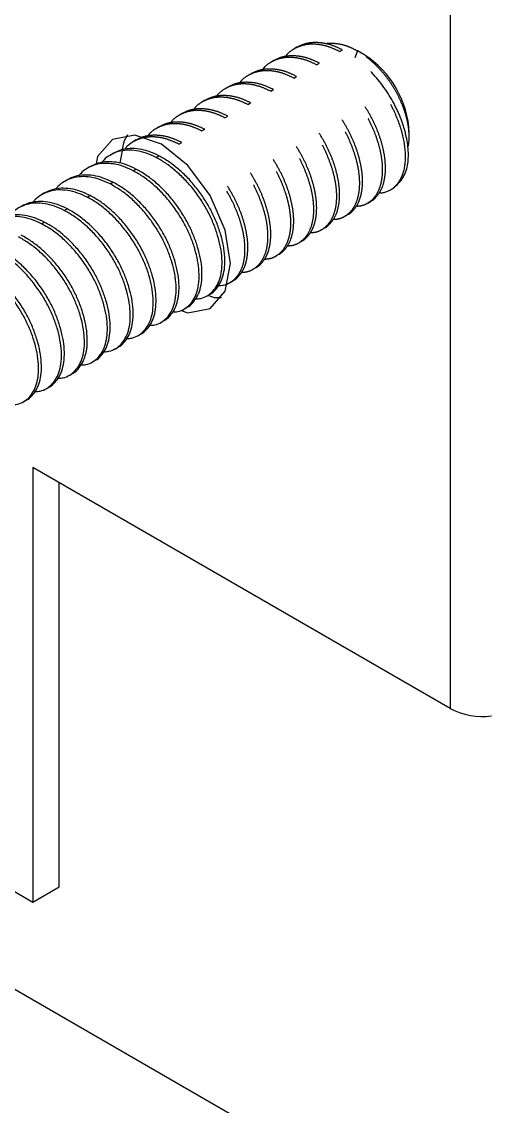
# Model space of a CAD drawing. Extents: x 0 to 11.1, y -12.5 to 0.1.
# Drawn here: x 6.105 to 6.555, y -7.981 to -6.936 of the extents above; entities that cross this region are included whole.
import ezdxf

# ---------------------------------------------------------------- set-up
doc = ezdxf.new("R2010")
doc.units = 0
doc.header["$LTSCALE"] = 0.5
doc.header["$MEASUREMENT"] = 0
doc.linetypes.add('HIDDEN', pattern=[0.375, 0.25, -0.125])
doc.layers.add('Hardware', color=242, linetype='CONTINUOUS')
doc.layers.add('Mounting', color=4, linetype='CONTINUOUS')

msp = doc.modelspace()

# ---------------------------------------------------------------- linework, layer by layer
at = {"layer": 'Hardware', "linetype": 'HIDDEN', "lineweight": 25, "ltscale": 0.5, "transparency": 16777216}
for p, q in [((6.3706, -6.961), (6.3679, -6.9626)), ((6.4116, -6.965), (6.4144, -6.9635)), ((6.429, -6.9645), (6.4264, -6.9711)), ((6.4351, -6.9681), (6.429, -6.9645)), ((6.3485, -6.9738), (6.3458, -6.9754)), ((6.3895, -6.9778), (6.3923, -6.9762)), ((6.3264, -6.9865), (6.3237, -6.9881)), ((6.3675, -6.9906), (6.3702, -6.989)), ((6.3043, -6.9993), (6.3016, -7.0009)), ((6.3454, -7.0033), (6.3481, -7.0017)), ((6.2822, -7.012), (6.2795, -7.0136)), ((6.3233, -7.0161), (6.326, -7.0145)), ((6.2601, -7.0248), (6.2574, -7.0264)), ((6.3012, -7.0288), (6.3039, -7.0272)), ((6.238, -7.0375), (6.2353, -7.0391)), ((6.2791, -7.0416), (6.2818, -7.04)), ((6.4788, -7.0466), (6.4788, -7.0436)), ((6.4509, -7.1013), (6.4497, -7.1012)), ((6.4609, -7.0983), (6.4618, -7.0977)), ((6.4388, -7.111), (6.4416, -7.1094)), ((6.4167, -7.1238), (6.4195, -7.1222)), ((6.3946, -7.1365), (6.3974, -7.1349)), ((6.3725, -7.1493), (6.3753, -7.1477)), ((6.3504, -7.162), (6.3532, -7.1604)), ((6.3062, -7.1875), (6.309, -7.186))]:
    msp.add_line(p, q, dxfattribs=at)
at = {"layer": 'Hardware', "linetype": 'Continuous', "lineweight": 25, "transparency": 16777216}
for p, q in [((6.2159, -7.0503), (6.2132, -7.0519)), ((6.257, -7.0543), (6.2597, -7.0527)), ((6.1938, -7.0631), (6.1911, -7.0646)), ((6.2349, -7.0671), (6.2376, -7.0655)), ((6.1717, -7.0758), (6.169, -7.0774)), ((6.2128, -7.0799), (6.2155, -7.0783)), ((6.1496, -7.0886), (6.1469, -7.0902)), ((6.1907, -7.0926), (6.1934, -7.091)), ((6.1275, -7.1013), (6.1248, -7.1029)), ((6.1686, -7.1054), (6.1713, -7.1038)), ((6.1465, -7.1181), (6.1492, -7.1165)), ((6.1244, -7.1309), (6.1271, -7.1293)), ((6.3283, -7.1748), (6.3311, -7.1732)), ((6.2841, -7.2003), (6.2869, -7.1987)), ((6.262, -7.2131), (6.2648, -7.2115)), ((6.2399, -7.2258), (6.2427, -7.2242)), ((6.2178, -7.2386), (6.2206, -7.237)), ((6.1957, -7.2513), (6.1985, -7.2497)), ((6.1736, -7.2641), (6.1764, -7.2625)), ((6.1515, -7.2768), (6.1543, -7.2752)), ((6.1294, -7.2896), (6.1322, -7.288)), ((6.1073, -7.3024), (6.1101, -7.3008))]:
    msp.add_line(p, q, dxfattribs=at)
at = {"layer": 'Hardware', "linetype": 'HIDDEN', "lineweight": 25, "ltscale": 0.5, "transparency": 16777216}
for centre, radius, start, end in [((6.3847, -7.0476), 0.0942, 2.3969, 57.5977), ((6.4433, -7.0687), 0.0344, 302.4334, 350.1293)]:
    msp.add_arc(centre, radius, start, end, dxfattribs=at)
for points, knots in [([(6.4144, -6.9635), (6.4113, -6.962), (6.405, -6.959), (6.3955, -6.9567), (6.3864, -6.9562), (6.3779, -6.9575), (6.373, -6.9599), (6.3706, -6.961)], [0, 0, 0, 0, 0.194506, 0.394769, 0.598478, 0.803067, 1, 1, 1, 1]), ([(6.3978, -6.9576), (6.3978, -6.9576), (6.4002, -6.9568), (6.4058, -6.9569), (6.4138, -6.958), (6.4216, -6.9606), (6.4265, -6.9632), (6.429, -6.9645)], [0, 0, 0, 0, 0.003153, 0.276685, 0.550218, 0.775109, 1, 1, 1, 1]), ([(6.4116, -6.965), (6.4085, -6.9636), (6.4022, -6.9606), (6.3928, -6.9583), (6.3836, -6.9578), (6.3751, -6.9591), (6.3676, -6.9625), (6.3623, -6.9662), (6.3599, -6.9692), (6.3593, -6.9701)], [0, 0, 0, 0, 0.151926, 0.308348, 0.467462, 0.627264, 0.785696, 0.940807, 1, 1, 1, 1]), ([(6.4509, -7.1013), (6.4559, -7.1009), (6.4604, -7.099), (6.4677, -7.0931), (6.4704, -7.0891), (6.4743, -7.0789), (6.4753, -7.0726), (6.4752, -7.0587), (6.474, -7.051), (6.4709, -7.0394), (6.4696, -7.0355), (6.4666, -7.0278), (6.465, -7.024), (6.4594, -7.0126), (6.4546, -7.0049), (6.4436, -6.9906), (6.4374, -6.9839), (6.4246, -6.9728), (6.418, -6.9683), (6.4116, -6.965)], [0, 0, 0, 0, 0.125, 0.125, 0.25, 0.25, 0.375, 0.375, 0.5, 0.5, 0.5625, 0.5625, 0.625, 0.625, 0.75, 0.75, 0.875, 0.875, 1, 1, 1, 1]), ([(6.4772, -7.0746), (6.4787, -7.0662), (6.4781, -7.0559), (6.4743, -7.0398), (6.4726, -7.0344), (6.4684, -7.0238), (6.466, -7.0186), (6.4573, -7.0028), (6.4496, -6.9923), (6.4325, -6.9749), (6.4232, -6.968), (6.4144, -6.9635)], [0, 0, 0, 0, 0.25, 0.25, 0.375, 0.375, 0.5, 0.5, 0.75, 0.75, 1, 1, 1, 1]), ([(6.4775, -7.0571), (6.4777, -7.0565), (6.4786, -7.0536), (6.4789, -7.0473), (6.4784, -7.0385), (6.4765, -7.029), (6.4734, -7.0191), (6.4691, -7.0092), (6.4638, -6.9995), (6.4573, -6.99), (6.45, -6.9813), (6.4419, -6.9736), (6.4349, -6.9681), (6.4305, -6.9654), (6.429, -6.9645)], [0, 0, 0, 0, 0.024554, 0.114097, 0.206237, 0.29578, 0.38792, 0.477445, 0.569337, 0.662891, 0.759127, 0.853179, 0.949958, 1, 1, 1, 1]), ([(6.3895, -6.9778), (6.3864, -6.9763), (6.3801, -6.9734), (6.3707, -6.9711), (6.3615, -6.9705), (6.353, -6.9719), (6.3455, -6.9752), (6.3402, -6.9789), (6.3378, -6.982), (6.3372, -6.9828)], [0, 0, 0, 0, 0.151926, 0.308348, 0.467462, 0.627264, 0.785696, 0.940807, 1, 1, 1, 1]), ([(6.3923, -6.9762), (6.3892, -6.9748), (6.3829, -6.9718), (6.3734, -6.9695), (6.3643, -6.969), (6.3558, -6.9702), (6.3509, -6.9726), (6.3485, -6.9738)], [0, 0, 0, 0, 0.194506, 0.394769, 0.598478, 0.803067, 1, 1, 1, 1]), ([(6.4277, -7.1139), (6.4293, -7.1139), (6.4335, -7.1137), (6.4391, -7.1112), (6.4444, -7.107), (6.4486, -7.1011), (6.4515, -7.0938), (6.4531, -7.0851), (6.4533, -7.0752), (6.452, -7.0644), (6.4492, -7.0532), (6.4452, -7.0419), (6.4401, -7.0306), (6.4337, -7.0196), (6.4261, -7.009), (6.4176, -6.9991), (6.4084, -6.9904), (6.399, -6.9831), (6.3927, -6.9796), (6.3895, -6.9778)], [0, 0, 0, 0, 0.040713, 0.101572, 0.161156, 0.219063, 0.278069, 0.338583, 0.39988, 0.461177, 0.52169, 0.580697, 0.638603, 0.698187, 0.759046, 0.820431, 0.881553, 0.94164, 1, 1, 1, 1]), ([(6.4415, -7.1094), (6.4416, -7.1094), (6.4438, -7.1085), (6.4471, -7.1052), (6.4514, -7.0995), (6.4543, -7.0922), (6.4559, -7.0835), (6.4561, -7.0736), (6.4547, -7.0628), (6.452, -7.0516), (6.448, -7.0403), (6.4428, -7.029), (6.4364, -7.018), (6.4289, -7.0074), (6.4203, -6.9975), (6.4112, -6.9888), (6.4018, -6.9815), (6.3954, -6.978), (6.3923, -6.9762)], [0, 0, 0, 0, 0.001968, 0.068157, 0.132484, 0.198032, 0.265254, 0.333347, 0.40144, 0.468662, 0.53421, 0.598537, 0.664726, 0.732333, 0.800523, 0.868421, 0.93517, 1, 1, 1, 1]), ([(6.3675, -6.9906), (6.3643, -6.9891), (6.358, -6.9861), (6.3486, -6.9838), (6.3394, -6.9833), (6.3309, -6.9847), (6.3234, -6.988), (6.3181, -6.9917), (6.3157, -6.9948), (6.3151, -6.9956)], [0, 0, 0, 0, 0.151926, 0.308348, 0.467462, 0.627264, 0.785696, 0.940807, 1, 1, 1, 1]), ([(6.3702, -6.989), (6.3671, -6.9875), (6.3608, -6.9845), (6.3513, -6.9822), (6.3422, -6.9817), (6.3337, -6.983), (6.3288, -6.9854), (6.3264, -6.9865)], [0, 0, 0, 0, 0.194506, 0.394769, 0.598478, 0.803067, 1, 1, 1, 1]), ([(6.3454, -7.0033), (6.3422, -7.0019), (6.3359, -6.9989), (6.3265, -6.9966), (6.3173, -6.996), (6.3088, -6.9974), (6.3013, -7.0007), (6.296, -7.0044), (6.2936, -7.0075), (6.293, -7.0084)], [0, 0, 0, 0, 0.151926, 0.308348, 0.467462, 0.627264, 0.785696, 0.940807, 1, 1, 1, 1]), ([(6.3481, -7.0017), (6.345, -7.0003), (6.3387, -6.9973), (6.3292, -6.995), (6.3201, -6.9945), (6.3116, -6.9957), (6.3067, -6.9981), (6.3043, -6.9993)], [0, 0, 0, 0, 0.194506, 0.394769, 0.598478, 0.803067, 1, 1, 1, 1]), ([(6.4056, -7.1267), (6.4072, -7.1266), (6.4114, -7.1264), (6.417, -7.1239), (6.4223, -7.1197), (6.4265, -7.1139), (6.4294, -7.1066), (6.4311, -7.0979), (6.4312, -7.0879), (6.4299, -7.0772), (6.4271, -7.0659), (6.4231, -7.0546), (6.418, -7.0434), (6.4116, -7.0324), (6.404, -7.0217), (6.3955, -7.0118), (6.3863, -7.0032), (6.3769, -6.9959), (6.3706, -6.9923), (6.3675, -6.9906)], [0, 0, 0, 0, 0.0407131, 0.1015725, 0.1611559, 0.2190628, 0.2780689, 0.3385827, 0.3998797, 0.4611766, 0.5216904, 0.5806966, 0.6386035, 0.6981869, 0.7590462, 0.8204315, 0.8815527, 0.9416399, 1, 1, 1, 1]), ([(6.4195, -7.1221), (6.4195, -7.1221), (6.4217, -7.1213), (6.425, -7.118), (6.4293, -7.1123), (6.4322, -7.105), (6.4338, -7.0963), (6.434, -7.0863), (6.4326, -7.0756), (6.4299, -7.0643), (6.4259, -7.053), (6.4207, -7.0418), (6.4143, -7.0308), (6.4068, -7.0201), (6.3982, -7.0103), (6.3891, -7.0016), (6.3797, -6.9943), (6.3733, -6.9907), (6.3702, -6.989)], [0, 0, 0, 0, 0.001968, 0.068157, 0.132484, 0.198032, 0.265254, 0.333347, 0.40144, 0.468662, 0.53421, 0.598537, 0.664726, 0.732333, 0.800523, 0.868421, 0.93517, 1, 1, 1, 1]), ([(6.3233, -7.0161), (6.3201, -7.0146), (6.3138, -7.0117), (6.3044, -7.0094), (6.2952, -7.0088), (6.2867, -7.0102), (6.2792, -7.0135), (6.2739, -7.0172), (6.2715, -7.0203), (6.2709, -7.0211)], [0, 0, 0, 0, 0.151926, 0.308348, 0.467462, 0.627264, 0.785696, 0.940807, 1, 1, 1, 1]), ([(6.326, -7.0145), (6.3229, -7.013), (6.3166, -7.0101), (6.3071, -7.0078), (6.298, -7.0072), (6.2895, -7.0085), (6.2846, -7.0109), (6.2822, -7.0121)], [0, 0, 0, 0, 0.194506, 0.394769, 0.598478, 0.803067, 1, 1, 1, 1]), ([(6.3835, -7.1395), (6.3851, -7.1394), (6.3893, -7.1392), (6.3949, -7.1367), (6.4002, -7.1325), (6.4044, -7.1266), (6.4073, -7.1193), (6.409, -7.1106), (6.4091, -7.1007), (6.4078, -7.0899), (6.405, -7.0787), (6.401, -7.0674), (6.3959, -7.0562), (6.3895, -7.0451), (6.3819, -7.0345), (6.3734, -7.0246), (6.3642, -7.0159), (6.3548, -7.0086), (6.3485, -7.0051), (6.3454, -7.0033)], [0, 0, 0, 0, 0.040713, 0.101572, 0.161156, 0.219063, 0.278069, 0.338583, 0.39988, 0.461177, 0.52169, 0.580697, 0.638603, 0.698187, 0.759046, 0.820431, 0.881553, 0.94164, 1, 1, 1, 1]), ([(6.3974, -7.1349), (6.3974, -7.1349), (6.3996, -7.134), (6.4029, -7.1307), (6.4072, -7.1251), (6.4101, -7.1177), (6.4117, -7.109), (6.4119, -7.0991), (6.4105, -7.0883), (6.4078, -7.0771), (6.4038, -7.0658), (6.3986, -7.0546), (6.3922, -7.0435), (6.3847, -7.0329), (6.3761, -7.023), (6.367, -7.0144), (6.3576, -7.0071), (6.3512, -7.0035), (6.3481, -7.0017)], [0, 0, 0, 0, 0.001968, 0.068157, 0.132484, 0.198032, 0.265254, 0.333347, 0.40144, 0.468662, 0.53421, 0.598537, 0.664726, 0.732333, 0.800523, 0.868421, 0.93517, 1, 1, 1, 1]), ([(6.3614, -7.1522), (6.363, -7.1521), (6.3672, -7.1519), (6.3728, -7.1495), (6.3781, -7.1452), (6.3823, -7.1394), (6.3852, -7.1321), (6.3869, -7.1234), (6.387, -7.1135), (6.3857, -7.1027), (6.3829, -7.0914), (6.3789, -7.0802), (6.3738, -7.0689), (6.3674, -7.0579), (6.3598, -7.0472), (6.3513, -7.0374), (6.3421, -7.0287), (6.3327, -7.0214), (6.3264, -7.0178), (6.3233, -7.0161)], [0, 0, 0, 0, 0.040713, 0.101572, 0.161156, 0.219063, 0.278069, 0.338583, 0.39988, 0.461177, 0.52169, 0.580697, 0.638603, 0.698187, 0.759046, 0.820431, 0.881553, 0.94164, 1, 1, 1, 1]), ([(6.3753, -7.1477), (6.3753, -7.1476), (6.3775, -7.1468), (6.3808, -7.1435), (6.3851, -7.1378), (6.388, -7.1305), (6.3896, -7.1218), (6.3898, -7.1119), (6.3884, -7.1011), (6.3857, -7.0899), (6.3817, -7.0786), (6.3765, -7.0673), (6.3701, -7.0563), (6.3626, -7.0456), (6.354, -7.0358), (6.3449, -7.0271), (6.3355, -7.0198), (6.3291, -7.0162), (6.326, -7.0145)], [0, 0, 0, 0, 0.001968, 0.068157, 0.132484, 0.198032, 0.265254, 0.333347, 0.40144, 0.468662, 0.53421, 0.598537, 0.664726, 0.732333, 0.800523, 0.868421, 0.93517, 1, 1, 1, 1]), ([(6.3012, -7.0288), (6.298, -7.0274), (6.2917, -7.0244), (6.2823, -7.0221), (6.2731, -7.0216), (6.2646, -7.0229), (6.2571, -7.0262), (6.2518, -7.03), (6.2494, -7.033), (6.2488, -7.0339)], [0, 0, 0, 0, 0.151926, 0.308348, 0.467462, 0.627264, 0.785696, 0.940807, 1, 1, 1, 1]), ([(6.3039, -7.0272), (6.3008, -7.0258), (6.2945, -7.0228), (6.285, -7.0205), (6.2759, -7.02), (6.2674, -7.0212), (6.2625, -7.0236), (6.2601, -7.0248)], [0, 0, 0, 0, 0.194506, 0.394769, 0.598478, 0.803067, 1, 1, 1, 1]), ([(6.3393, -7.165), (6.341, -7.1649), (6.3451, -7.1647), (6.3507, -7.1622), (6.356, -7.158), (6.3602, -7.1521), (6.3631, -7.1448), (6.3648, -7.1361), (6.3649, -7.1262), (6.3636, -7.1154), (6.3608, -7.1042), (6.3568, -7.0929), (6.3517, -7.0817), (6.3453, -7.0706), (6.3377, -7.06), (6.3292, -7.0501), (6.32, -7.0415), (6.3106, -7.0342), (6.3043, -7.0306), (6.3012, -7.0288)], [0, 0, 0, 0, 0.040713, 0.101572, 0.161156, 0.219063, 0.278069, 0.338583, 0.39988, 0.461177, 0.52169, 0.580697, 0.638603, 0.698187, 0.759046, 0.820431, 0.881553, 0.94164, 1, 1, 1, 1]), ([(6.3532, -7.1604), (6.3532, -7.1604), (6.3554, -7.1595), (6.3587, -7.1562), (6.363, -7.1506), (6.3659, -7.1432), (6.3675, -7.1345), (6.3677, -7.1246), (6.3663, -7.1138), (6.3636, -7.1026), (6.3596, -7.0913), (6.3544, -7.0801), (6.348, -7.069), (6.3405, -7.0584), (6.332, -7.0485), (6.3228, -7.0399), (6.3134, -7.0326), (6.307, -7.029), (6.3039, -7.0272)], [0, 0, 0, 0, 0.001968, 0.068157, 0.132484, 0.198032, 0.265254, 0.333347, 0.40144, 0.468662, 0.53421, 0.598537, 0.664726, 0.732333, 0.800523, 0.868421, 0.93517, 1, 1, 1, 1]), ([(6.2791, -7.0416), (6.2759, -7.0401), (6.2696, -7.0372), (6.2602, -7.0349), (6.251, -7.0343), (6.2425, -7.0357), (6.235, -7.039), (6.2297, -7.0427), (6.2273, -7.0458), (6.2267, -7.0466)], [0, 0, 0, 0, 0.151926, 0.308348, 0.467462, 0.627264, 0.785696, 0.940807, 1, 1, 1, 1]), ([(6.2818, -7.04), (6.2787, -7.0385), (6.2724, -7.0356), (6.2629, -7.0333), (6.2538, -7.0327), (6.2453, -7.034), (6.2404, -7.0364), (6.238, -7.0376)], [0, 0, 0, 0, 0.1945064, 0.3947694, 0.5984783, 0.8030672, 1, 1, 1, 1]), ([(6.3311, -7.1732), (6.3311, -7.1731), (6.3333, -7.1723), (6.3366, -7.169), (6.3409, -7.1633), (6.3438, -7.156), (6.3454, -7.1473), (6.3456, -7.1374), (6.3442, -7.1266), (6.3415, -7.1154), (6.3375, -7.1041), (6.3323, -7.0928), (6.3259, -7.0818), (6.3184, -7.0711), (6.3099, -7.0613), (6.3007, -7.0526), (6.2913, -7.0453), (6.2849, -7.0417), (6.2818, -7.04)], [0, 0, 0, 0, 0.001968, 0.068157, 0.132484, 0.198032, 0.265254, 0.333347, 0.40144, 0.468662, 0.53421, 0.598537, 0.664726, 0.732333, 0.800523, 0.868421, 0.93517, 1, 1, 1, 1]), ([(6.2597, -7.0527), (6.2566, -7.0513), (6.2503, -7.0483), (6.2408, -7.046), (6.2317, -7.0455), (6.2253, -7.0464), (6.222, -7.0476), (6.2214, -7.0478)], [0, 0, 0, 0, 0.1945064, 0.3947694, 0.5984783, 0.8030672, 0.8525639, 0.8525639, 0.8525639, 0.8525639]), ([(6.257, -7.0543), (6.2538, -7.0529), (6.2475, -7.0499), (6.2381, -7.0476), (6.2297, -7.0471), (6.2246, -7.0478), (6.2226, -7.0482)], [0, 0, 0, 0, 0.151926, 0.3083484, 0.4674623, 0.5880042, 0.5880042, 0.5880042, 0.5880042]), ([(6.3172, -7.1777), (6.3189, -7.1776), (6.323, -7.1774), (6.3286, -7.175), (6.3339, -7.1707), (6.3381, -7.1649), (6.3411, -7.1576), (6.3427, -7.1489), (6.3428, -7.139), (6.3415, -7.1282), (6.3387, -7.117), (6.3347, -7.1057), (6.3296, -7.0944), (6.3232, -7.0834), (6.3156, -7.0727), (6.3071, -7.0629), (6.2979, -7.0542), (6.2885, -7.0469), (6.2822, -7.0433), (6.2791, -7.0416)], [0, 0, 0, 0, 0.0407131, 0.1015725, 0.1611559, 0.2190628, 0.2780689, 0.3385827, 0.3998797, 0.4611766, 0.5216904, 0.5806966, 0.6386035, 0.6981869, 0.7590462, 0.8204315, 0.8815527, 0.9416399, 1, 1, 1, 1]), ([(6.3027, -7.1893), (6.304, -7.1888), (6.3072, -7.1871), (6.3118, -7.1835), (6.316, -7.1776), (6.319, -7.1704), (6.3206, -7.1616), (6.3207, -7.1517), (6.3194, -7.1409), (6.3166, -7.1297), (6.3126, -7.1184), (6.3075, -7.1072), (6.3011, -7.0961), (6.2935, -7.0855), (6.285, -7.0756), (6.2758, -7.067), (6.2664, -7.0597), (6.2601, -7.0561), (6.257, -7.0543)], [0.0649381, 0.0649381, 0.0649381, 0.0649381, 0.1015725, 0.1611559, 0.2190628, 0.2780689, 0.3385827, 0.3998797, 0.4611766, 0.5216904, 0.5806966, 0.6386035, 0.6981869, 0.7590462, 0.8204315, 0.8815527, 0.9416399, 1, 1, 1, 1]), ([(6.309, -7.1859), (6.309, -7.1859), (6.3112, -7.185), (6.3145, -7.1818), (6.3188, -7.1761), (6.3217, -7.1688), (6.3233, -7.1601), (6.3235, -7.1501), (6.3222, -7.1393), (6.3194, -7.1281), (6.3154, -7.1168), (6.3102, -7.1056), (6.3039, -7.0946), (6.2963, -7.0839), (6.2878, -7.074), (6.2786, -7.0654), (6.2692, -7.0581), (6.2628, -7.0545), (6.2597, -7.0527)], [0, 0, 0, 0, 0.001968, 0.068157, 0.132484, 0.198032, 0.265254, 0.333347, 0.40144, 0.468662, 0.53421, 0.598537, 0.664726, 0.732333, 0.800523, 0.868421, 0.93517, 1, 1, 1, 1])]:
    msp.add_open_spline(points, degree=3, knots=knots, dxfattribs=at)
at = {"layer": 'Hardware', "linetype": 'Continuous', "lineweight": 25, "transparency": 16777216}
for points, knots in [([(6.2226, -7.0482), (6.2219, -7.0484), (6.2185, -7.0493), (6.2129, -7.0518), (6.2076, -7.0555), (6.2052, -7.0585), (6.2046, -7.0594)], [0.5880042, 0.5880042, 0.5880042, 0.5880042, 0.6272637, 0.785696, 0.9408067, 1, 1, 1, 1]), ([(6.2349, -7.0671), (6.2318, -7.0656), (6.2254, -7.0627), (6.216, -7.0604), (6.2068, -7.0598), (6.1983, -7.0612), (6.1908, -7.0645), (6.1855, -7.0682), (6.1831, -7.0713), (6.1825, -7.0721)], [0, 0, 0, 0, 0.151926, 0.308348, 0.467462, 0.627264, 0.785696, 0.940807, 1, 1, 1, 1]), ([(6.2376, -7.0655), (6.2345, -7.064), (6.2282, -7.0611), (6.2188, -7.0588), (6.2096, -7.0582), (6.2011, -7.0595), (6.1962, -7.0619), (6.1939, -7.0631)], [0, 0, 0, 0, 0.194506, 0.394769, 0.598478, 0.803067, 1, 1, 1, 1]), ([(6.2155, -7.0783), (6.2124, -7.0768), (6.2061, -7.0738), (6.1967, -7.0715), (6.1875, -7.071), (6.179, -7.0723), (6.1741, -7.0747), (6.1718, -7.0758)], [0, 0, 0, 0, 0.1945064, 0.3947694, 0.5984783, 0.8030672, 1, 1, 1, 1]), ([(6.273, -7.2032), (6.2747, -7.2032), (6.2788, -7.203), (6.2844, -7.2005), (6.2897, -7.1963), (6.2939, -7.1904), (6.2969, -7.1831), (6.2985, -7.1744), (6.2986, -7.1645), (6.2973, -7.1537), (6.2945, -7.1425), (6.2905, -7.1312), (6.2854, -7.1199), (6.279, -7.1089), (6.2714, -7.0982), (6.2629, -7.0884), (6.2537, -7.0797), (6.2443, -7.0724), (6.238, -7.0689), (6.2349, -7.0671)], [0, 0, 0, 0, 0.040713, 0.101572, 0.161156, 0.219063, 0.278069, 0.338583, 0.39988, 0.461177, 0.52169, 0.580697, 0.638603, 0.698187, 0.759046, 0.820431, 0.881553, 0.94164, 1, 1, 1, 1]), ([(6.2869, -7.1987), (6.2869, -7.1987), (6.2891, -7.1978), (6.2924, -7.1945), (6.2967, -7.1888), (6.2996, -7.1815), (6.3012, -7.1728), (6.3014, -7.1629), (6.3001, -7.1521), (6.2973, -7.1409), (6.2933, -7.1296), (6.2881, -7.1183), (6.2818, -7.1073), (6.2742, -7.0967), (6.2657, -7.0868), (6.2565, -7.0781), (6.2471, -7.0708), (6.2408, -7.0673), (6.2376, -7.0655)], [0, 0, 0, 0, 0.001968, 0.068157, 0.132484, 0.198032, 0.265254, 0.333347, 0.40144, 0.468662, 0.53421, 0.598537, 0.664726, 0.732333, 0.800523, 0.868421, 0.93517, 1, 1, 1, 1]), ([(6.2128, -7.0799), (6.2097, -7.0784), (6.2033, -7.0754), (6.1939, -7.0731), (6.1847, -7.0726), (6.1762, -7.0739), (6.1687, -7.0773), (6.1634, -7.081), (6.161, -7.084), (6.1604, -7.0849)], [0, 0, 0, 0, 0.151926, 0.308348, 0.467462, 0.627264, 0.785696, 0.940807, 1, 1, 1, 1]), ([(6.2509, -7.216), (6.2526, -7.2159), (6.2567, -7.2157), (6.2623, -7.2132), (6.2676, -7.209), (6.2718, -7.2032), (6.2748, -7.1959), (6.2764, -7.1872), (6.2765, -7.1772), (6.2752, -7.1665), (6.2725, -7.1552), (6.2685, -7.1439), (6.2633, -7.1327), (6.2569, -7.1217), (6.2493, -7.111), (6.2408, -7.1011), (6.2316, -7.0925), (6.2222, -7.0852), (6.2159, -7.0816), (6.2128, -7.0799)], [0, 0, 0, 0, 0.040713, 0.101572, 0.161156, 0.219063, 0.278069, 0.338583, 0.39988, 0.461177, 0.52169, 0.580697, 0.638603, 0.698187, 0.759046, 0.820431, 0.881553, 0.94164, 1, 1, 1, 1]), ([(6.2648, -7.2114), (6.2648, -7.2114), (6.267, -7.2106), (6.2703, -7.2073), (6.2746, -7.2016), (6.2775, -7.1943), (6.2791, -7.1856), (6.2793, -7.1756), (6.278, -7.1649), (6.2752, -7.1536), (6.2712, -7.1423), (6.2661, -7.1311), (6.2597, -7.1201), (6.2521, -7.1094), (6.2436, -7.0995), (6.2344, -7.0909), (6.225, -7.0836), (6.2187, -7.08), (6.2155, -7.0783)], [0, 0, 0, 0, 0.001968, 0.068157, 0.132484, 0.198032, 0.265254, 0.333347, 0.40144, 0.468662, 0.53421, 0.598537, 0.664726, 0.732333, 0.800523, 0.868421, 0.93517, 1, 1, 1, 1]), ([(6.1907, -7.0926), (6.1876, -7.0912), (6.1812, -7.0882), (6.1718, -7.0859), (6.1626, -7.0853), (6.1541, -7.0867), (6.1466, -7.09), (6.1413, -7.0937), (6.139, -7.0968), (6.1383, -7.0977)], [0, 0, 0, 0, 0.151926, 0.308348, 0.467462, 0.627264, 0.785696, 0.940807, 1, 1, 1, 1]), ([(6.1934, -7.091), (6.1903, -7.0896), (6.184, -7.0866), (6.1746, -7.0843), (6.1654, -7.0838), (6.1569, -7.085), (6.152, -7.0874), (6.1497, -7.0886)], [0, 0, 0, 0, 0.1945064, 0.3947694, 0.5984783, 0.8030672, 1, 1, 1, 1]), ([(6.2288, -7.2288), (6.2305, -7.2287), (6.2346, -7.2285), (6.2402, -7.226), (6.2455, -7.2218), (6.2497, -7.2159), (6.2527, -7.2086), (6.2543, -7.1999), (6.2544, -7.19), (6.2531, -7.1792), (6.2504, -7.168), (6.2464, -7.1567), (6.2412, -7.1455), (6.2348, -7.1344), (6.2272, -7.1238), (6.2187, -7.1139), (6.2096, -7.1052), (6.2001, -7.0979), (6.1938, -7.0944), (6.1907, -7.0926)], [0, 0, 0, 0, 0.0407131, 0.1015725, 0.1611559, 0.2190628, 0.2780689, 0.3385827, 0.3998797, 0.4611766, 0.5216904, 0.5806966, 0.6386035, 0.6981869, 0.7590462, 0.8204315, 0.8815527, 0.9416399, 1, 1, 1, 1]), ([(6.2427, -7.2242), (6.2427, -7.2242), (6.2449, -7.2233), (6.2482, -7.22), (6.2525, -7.2144), (6.2554, -7.207), (6.257, -7.1983), (6.2572, -7.1884), (6.2559, -7.1776), (6.2531, -7.1664), (6.2491, -7.1551), (6.244, -7.1439), (6.2376, -7.1328), (6.23, -7.1222), (6.2215, -7.1123), (6.2123, -7.1036), (6.2029, -7.0963), (6.1966, -7.0928), (6.1934, -7.091)], [0, 0, 0, 0, 0.001968, 0.068157, 0.132484, 0.198032, 0.265254, 0.333347, 0.40144, 0.468662, 0.53421, 0.598537, 0.664726, 0.732333, 0.800523, 0.868421, 0.93517, 1, 1, 1, 1]), ([(6.1686, -7.1054), (6.1655, -7.1039), (6.1591, -7.101), (6.1497, -7.0987), (6.1406, -7.0981), (6.132, -7.0995), (6.1245, -7.1028), (6.1192, -7.1065), (6.1169, -7.1096), (6.1162, -7.1104)], [0, 0, 0, 0, 0.151926, 0.308348, 0.467462, 0.627264, 0.785696, 0.940807, 1, 1, 1, 1]), ([(6.1713, -7.1038), (6.1682, -7.1023), (6.1619, -7.0994), (6.1525, -7.0971), (6.1433, -7.0965), (6.1348, -7.0978), (6.13, -7.1002), (6.1276, -7.1014)], [0, 0, 0, 0, 0.1945064, 0.3947694, 0.5984783, 0.8030672, 1, 1, 1, 1]), ([(6.1465, -7.1181), (6.1434, -7.1167), (6.137, -7.1137), (6.1276, -7.1114), (6.1185, -7.1108), (6.1099, -7.1122), (6.1024, -7.1155), (6.0971, -7.1193), (6.0948, -7.1223), (6.0941, -7.1232)], [0, 0, 0, 0, 0.151926, 0.308348, 0.467462, 0.627264, 0.785696, 0.940807, 1, 1, 1, 1]), ([(6.1492, -7.1165), (6.1461, -7.1151), (6.1398, -7.1121), (6.1304, -7.1098), (6.1212, -7.1093), (6.1127, -7.1105), (6.1079, -7.1129), (6.1055, -7.1141)], [0, 0, 0, 0, 0.194506, 0.394769, 0.598478, 0.803067, 1, 1, 1, 1]), ([(6.2067, -7.2415), (6.2084, -7.2414), (6.2125, -7.2412), (6.2181, -7.2387), (6.2234, -7.2345), (6.2276, -7.2287), (6.2306, -7.2214), (6.2322, -7.2127), (6.2323, -7.2027), (6.231, -7.192), (6.2283, -7.1807), (6.2243, -7.1694), (6.2191, -7.1582), (6.2127, -7.1472), (6.2051, -7.1365), (6.1966, -7.1267), (6.1875, -7.118), (6.178, -7.1107), (6.1717, -7.1071), (6.1686, -7.1054)], [0, 0, 0, 0, 0.0407131, 0.1015725, 0.1611559, 0.2190628, 0.2780689, 0.3385827, 0.3998797, 0.4611766, 0.5216904, 0.5806966, 0.6386035, 0.6981869, 0.7590462, 0.8204315, 0.8815527, 0.9416399, 1, 1, 1, 1]), ([(6.2206, -7.237), (6.2206, -7.2369), (6.2228, -7.2361), (6.2261, -7.2328), (6.2304, -7.2271), (6.2333, -7.2198), (6.2349, -7.2111), (6.2351, -7.2012), (6.2338, -7.1904), (6.231, -7.1791), (6.227, -7.1679), (6.2219, -7.1566), (6.2155, -7.1456), (6.2079, -7.1349), (6.1994, -7.1251), (6.1902, -7.1164), (6.1808, -7.1091), (6.1745, -7.1055), (6.1713, -7.1038)], [0, 0, 0, 0, 0.001968, 0.068157, 0.132484, 0.198032, 0.265254, 0.333347, 0.40144, 0.468662, 0.53421, 0.598537, 0.664726, 0.732333, 0.800523, 0.868421, 0.93517, 1, 1, 1, 1]), ([(6.1244, -7.1309), (6.1213, -7.1294), (6.1149, -7.1265), (6.1055, -7.1242), (6.0964, -7.1236), (6.0878, -7.125), (6.0803, -7.1283), (6.075, -7.132), (6.0727, -7.1351), (6.072, -7.1359)], [0, 0, 0, 0, 0.151926, 0.308348, 0.467462, 0.627264, 0.785696, 0.940807, 1, 1, 1, 1]), ([(6.1271, -7.1293), (6.124, -7.1278), (6.1177, -7.1249), (6.1083, -7.1226), (6.0991, -7.122), (6.0906, -7.1233), (6.0858, -7.1257), (6.0834, -7.1269)], [0, 0, 0, 0, 0.1945064, 0.3947694, 0.5984783, 0.8030672, 1, 1, 1, 1]), ([(6.1846, -7.2543), (6.1863, -7.2542), (6.1904, -7.254), (6.196, -7.2515), (6.2013, -7.2473), (6.2055, -7.2414), (6.2085, -7.2341), (6.2101, -7.2254), (6.2102, -7.2155), (6.2089, -7.2047), (6.2062, -7.1935), (6.2022, -7.1822), (6.197, -7.171), (6.1906, -7.1599), (6.183, -7.1493), (6.1745, -7.1394), (6.1654, -7.1308), (6.1559, -7.1235), (6.1496, -7.1199), (6.1465, -7.1181)], [0, 0, 0, 0, 0.0407131, 0.1015725, 0.1611559, 0.2190628, 0.2780689, 0.3385827, 0.3998797, 0.4611766, 0.5216904, 0.5806966, 0.6386035, 0.6981869, 0.7590462, 0.8204315, 0.8815527, 0.9416399, 1, 1, 1, 1]), ([(6.1985, -7.2497), (6.1985, -7.2497), (6.2007, -7.2488), (6.204, -7.2455), (6.2083, -7.2399), (6.2112, -7.2325), (6.2128, -7.2238), (6.213, -7.2139), (6.2117, -7.2031), (6.2089, -7.1919), (6.2049, -7.1806), (6.1998, -7.1694), (6.1934, -7.1583), (6.1858, -7.1477), (6.1773, -7.1378), (6.1681, -7.1292), (6.1587, -7.1219), (6.1524, -7.1183), (6.1492, -7.1165)], [0, 0, 0, 0, 0.001968, 0.068157, 0.132484, 0.198032, 0.265254, 0.333347, 0.40144, 0.468662, 0.53421, 0.598537, 0.664726, 0.732333, 0.800523, 0.868421, 0.93517, 1, 1, 1, 1]), ([(6.1625, -7.267), (6.1642, -7.2669), (6.1683, -7.2667), (6.1739, -7.2643), (6.1792, -7.26), (6.1834, -7.2542), (6.1864, -7.2469), (6.188, -7.2382), (6.1881, -7.2283), (6.1868, -7.2175), (6.1841, -7.2063), (6.1801, -7.195), (6.1749, -7.1837), (6.1685, -7.1727), (6.1609, -7.162), (6.1524, -7.1522), (6.1433, -7.1435), (6.1338, -7.1362), (6.1275, -7.1326), (6.1244, -7.1309)], [0, 0, 0, 0, 0.040713, 0.101572, 0.161156, 0.219063, 0.278069, 0.338583, 0.39988, 0.461177, 0.52169, 0.580697, 0.638603, 0.698187, 0.759046, 0.820431, 0.881553, 0.94164, 1, 1, 1, 1]), ([(6.1764, -7.2625), (6.1764, -7.2624), (6.1786, -7.2616), (6.1819, -7.2583), (6.1862, -7.2526), (6.1891, -7.2453), (6.1907, -7.2366), (6.1909, -7.2267), (6.1896, -7.2159), (6.1868, -7.2047), (6.1828, -7.1934), (6.1777, -7.1821), (6.1713, -7.1711), (6.1637, -7.1604), (6.1552, -7.1506), (6.146, -7.1419), (6.1366, -7.1346), (6.1303, -7.131), (6.1271, -7.1293)], [0, 0, 0, 0, 0.001968, 0.068157, 0.132484, 0.198032, 0.265254, 0.333347, 0.40144, 0.468662, 0.53421, 0.598537, 0.664726, 0.732333, 0.800523, 0.868421, 0.93517, 1, 1, 1, 1]), ([(6.1404, -7.2798), (6.1421, -7.2797), (6.1462, -7.2795), (6.1518, -7.277), (6.1571, -7.2728), (6.1613, -7.2669), (6.1643, -7.2597), (6.1659, -7.2509), (6.166, -7.241), (6.1647, -7.2302), (6.162, -7.219), (6.158, -7.2077), (6.1528, -7.1965), (6.1464, -7.1854), (6.1388, -7.1748), (6.1303, -7.1649), (6.1212, -7.1563), (6.1117, -7.149), (6.1054, -7.1454), (6.1023, -7.1436)], [0, 0, 0, 0, 0.040713, 0.101572, 0.161156, 0.219063, 0.278069, 0.338583, 0.39988, 0.461177, 0.52169, 0.580697, 0.638603, 0.698187, 0.759046, 0.820431, 0.881553, 0.94164, 1, 1, 1, 1]), ([(6.1543, -7.2752), (6.1543, -7.2752), (6.1565, -7.2743), (6.1598, -7.2711), (6.1641, -7.2654), (6.167, -7.258), (6.1687, -7.2494), (6.1688, -7.2394), (6.1675, -7.2286), (6.1647, -7.2174), (6.1607, -7.2061), (6.1556, -7.1949), (6.1492, -7.1838), (6.1416, -7.1732), (6.1331, -7.1633), (6.1239, -7.1547), (6.1145, -7.1474), (6.1082, -7.1438), (6.105, -7.142)], [0, 0, 0, 0, 0.001968, 0.068157, 0.132484, 0.198032, 0.265254, 0.333347, 0.40144, 0.468662, 0.53421, 0.598537, 0.664726, 0.732333, 0.800523, 0.868421, 0.93517, 1, 1, 1, 1]), ([(6.1322, -7.288), (6.1323, -7.288), (6.1344, -7.2871), (6.1377, -7.2838), (6.142, -7.2781), (6.1449, -7.2708), (6.1466, -7.2621), (6.1467, -7.2522), (6.1454, -7.2414), (6.1426, -7.2302), (6.1386, -7.2189), (6.1335, -7.2076), (6.1271, -7.1966), (6.1195, -7.1859), (6.111, -7.1761), (6.1018, -7.1674), (6.0924, -7.1601), (6.0861, -7.1566), (6.083, -7.1548)], [0, 0, 0, 0, 0.001968, 0.068157, 0.132484, 0.198032, 0.265254, 0.333347, 0.40144, 0.468662, 0.53421, 0.598537, 0.664726, 0.732333, 0.800523, 0.868421, 0.93517, 1, 1, 1, 1]), ([(6.1183, -7.2925), (6.12, -7.2925), (6.1241, -7.2923), (6.1297, -7.2898), (6.1351, -7.2855), (6.1392, -7.2797), (6.1422, -7.2724), (6.1438, -7.2637), (6.1439, -7.2538), (6.1426, -7.243), (6.1399, -7.2318), (6.1359, -7.2205), (6.1307, -7.2092), (6.1243, -7.1982), (6.1167, -7.1875), (6.1082, -7.1777), (6.0991, -7.169), (6.0896, -7.1617), (6.0833, -7.1582), (6.0802, -7.1564)], [0, 0, 0, 0, 0.0407131, 0.1015725, 0.1611559, 0.2190628, 0.2780689, 0.3385827, 0.3998797, 0.4611766, 0.5216904, 0.5806966, 0.6386035, 0.6981869, 0.7590462, 0.8204315, 0.8815527, 0.9416399, 1, 1, 1, 1]), ([(6.0962, -7.3053), (6.0979, -7.3052), (6.102, -7.305), (6.1076, -7.3025), (6.113, -7.2983), (6.1171, -7.2924), (6.1201, -7.2852), (6.1217, -7.2765), (6.1218, -7.2665), (6.1205, -7.2557), (6.1178, -7.2445), (6.1138, -7.2332), (6.1086, -7.222), (6.1022, -7.211), (6.0946, -7.2003), (6.0861, -7.1904), (6.077, -7.1818), (6.0675, -7.1745), (6.0612, -7.1709), (6.0581, -7.1691)], [0, 0, 0, 0, 0.0407131, 0.1015725, 0.1611559, 0.2190628, 0.2780689, 0.3385827, 0.3998797, 0.4611766, 0.5216904, 0.5806966, 0.6386035, 0.6981869, 0.7590462, 0.8204315, 0.8815527, 0.9416399, 1, 1, 1, 1]), ([(6.1101, -7.3007), (6.1102, -7.3007), (6.1123, -7.2999), (6.1156, -7.2966), (6.1199, -7.2909), (6.1228, -7.2836), (6.1245, -7.2749), (6.1246, -7.2649), (6.1233, -7.2542), (6.1205, -7.2429), (6.1165, -7.2316), (6.1114, -7.2204), (6.105, -7.2094), (6.0974, -7.1987), (6.0889, -7.1888), (6.0797, -7.1802), (6.0703, -7.1729), (6.064, -7.1693), (6.0609, -7.1676)], [0, 0, 0, 0, 0.001968, 0.068157, 0.132484, 0.198032, 0.265254, 0.333347, 0.40144, 0.468662, 0.53421, 0.598537, 0.664726, 0.732333, 0.800523, 0.868421, 0.93517, 1, 1, 1, 1]), ([(6.2951, -7.1905), (6.2968, -7.1904), (6.2994, -7.1903), (6.3018, -7.1896), (6.3027, -7.1893)], [0, 0, 0, 0, 0.04071309, 0.06493812, 0.06493812, 0.06493812, 0.06493812])]:
    msp.add_open_spline(points, degree=3, knots=knots, dxfattribs=at)
msp.add_open_spline([(6.2214, -7.0478), (6.2195, -7.0486), (6.2177, -7.0494), (6.216, -7.0503)], degree=3, dxfattribs=at)
at = {"layer": 'Mounting', "transparency": 16777216}
for p, q in [((6.5183, -6.0836), (6.5183, -7.5979)), ((6.3673, -8.0236), (4.579, -6.9913)), ((6.5183, -7.5979), (6.1162, -7.3658)), ((6.1162, -7.3658), (6.1162, -7.7842)), ((6.1416, -7.7696), (6.1416, -7.3805)), ((6.0473, -7.7444), (6.1162, -7.7842)), ((6.1162, -7.7842), (6.1416, -7.7696))]:
    msp.add_line(p, q, dxfattribs=at)
at = {"layer": 'Mounting', "transparency": 16777216, "flags": 128}
for points in [[(6.3065, -7.1694), (6.3014, -7.1371), (6.287, -7.1039), (6.2654, -7.0748), (6.24, -7.0543), (6.2145, -7.0455), (6.193, -7.0497), (6.1786, -7.0662), (6.1772, -7.0734)], [(6.2074, -7.0454), (6.204, -7.0516), (6.2024, -7.0596)], [(6.2022, -7.0607), (6.2, -7.0724)], [(6.2592, -7.2145), (6.2654, -7.2167), (6.287, -7.2125), (6.3014, -7.1959), (6.3065, -7.1694)], [(6.2848, -7.1999), (6.2908, -7.202), (6.2979, -7.2021)]]:
    msp.add_lwpolyline(points, dxfattribs=at)
at = {"layer": 'Mounting', "transparency": 16777216}
msp.add_arc((6.5492, -7.5383), 0.0672, 242.6444, 277.6558, dxfattribs=at)

doc.saveas('drawing.dxf')
